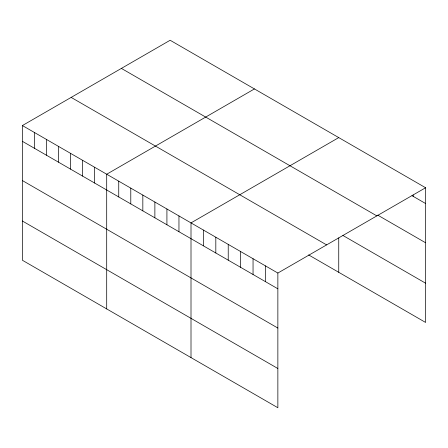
<?xml version="1.0" encoding="UTF-8"?>
<svg xmlns="http://www.w3.org/2000/svg" width="448" height="448" viewBox="0 0 448 448"><rect width="100%" height="100%" fill="white"/><g stroke="black" fill="none" stroke-linecap="round" stroke-linejoin="round"><path stroke-width="0.67" d="M22.4 125.552L277.861 273.045L277.861 407.742L22.4 260.254L22.4 125.552L170.139 40.258L425.6 187.746L425.6 322.448L308.633 254.918M254.442 88.928L106.702 174.227L106.702 308.924M338.744 137.603L191.005 222.897L191.005 357.594M277.861 273.045L425.6 187.746M412.009 195.675L425.6 203.521M377.742 215.135L425.6 242.766M121.386 68.404L376.846 215.897M342.877 235.441L425.6 283.203M71.154 97.406L326.614 244.894M22.4 141.333L277.861 288.82M22.4 180.578L277.861 328.065M22.4 221.01L277.861 368.497M413.19 194.986L413.19 196.358M338.744 237.877L338.744 272.3M265.451 265.877L265.451 281.658M253.047 258.714L253.047 274.495M240.638 251.552L240.638 267.327M228.228 244.39L228.228 260.165M215.818 237.227L215.818 253.002M203.414 230.059L203.414 245.84M178.959 215.942L178.959 231.722M166.919 208.992L166.919 224.767M154.874 202.037L154.874 217.812M142.834 195.087L142.834 210.862M130.788 188.132L130.788 203.907M118.742 181.177L118.742 196.958M94.657 167.272L94.657 183.047M82.617 160.317L82.617 176.098M70.571 153.367L70.571 169.142M58.531 146.412L58.531 162.193M46.486 139.462L46.486 155.238M34.446 132.507L34.446 148.282"/></g></svg>
